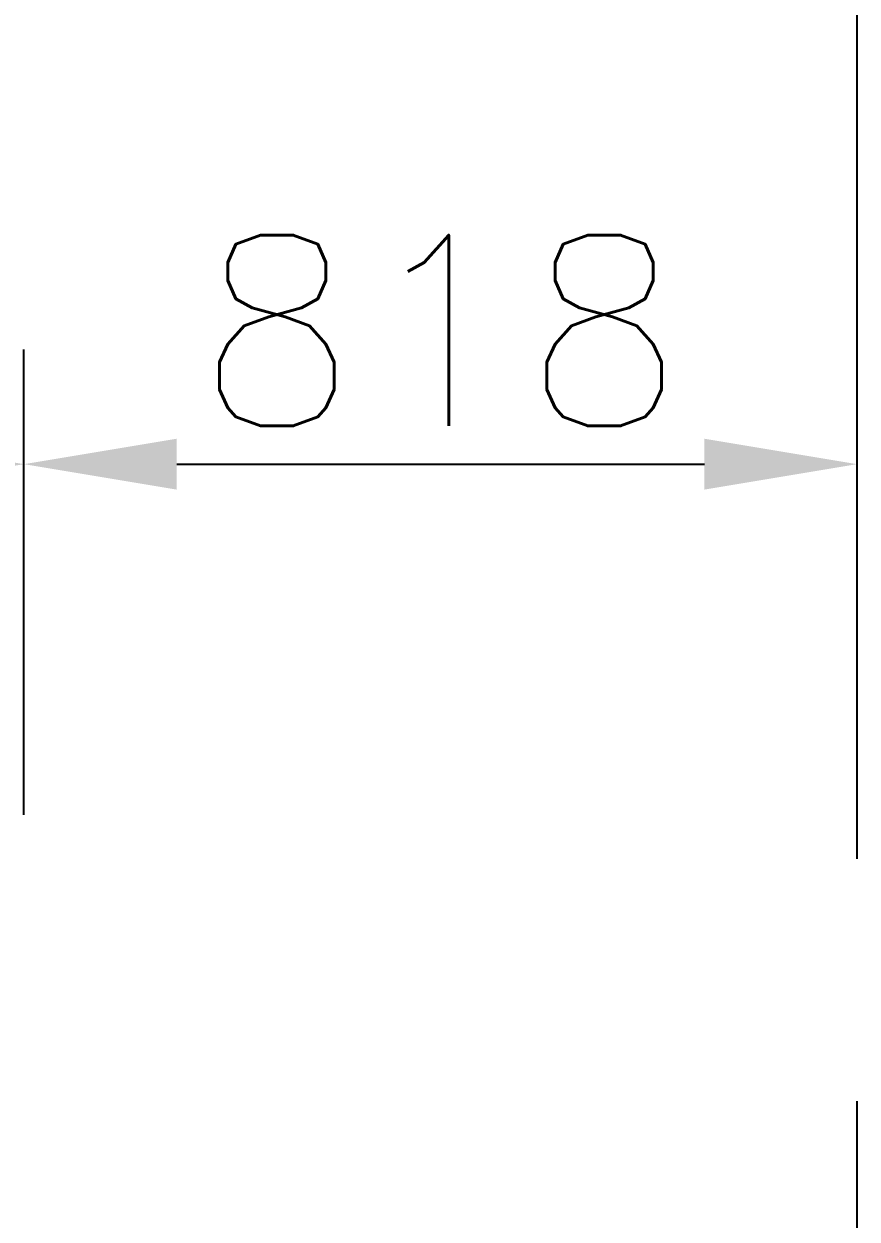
# Model space of a CAD drawing. Header units: metres. Extents: x 0 to 63075, y 0 to 44550.
# Drawn here: x 39507 to 40325, y 34949 to 36123 of the extents above; entities that cross this region are included whole.
import ezdxf

# ---------------------------------------------------------------- set-up
doc = ezdxf.new("R2010")
doc.units = ezdxf.units.M
doc.header["$LTSCALE"] = 75
doc.linetypes.add('CENTER2', pattern=[28.575, 19.05, -3.175, 3.175, -3.175])
for name, color, linetype in [('18_COTAS', 7, 'Continuous'), ('SC1', 7, 'CENTER2'), ('SDM', 7, 'Continuous')]:
    doc.layers.add(name, color=color, linetype=linetype)
doc.styles.add('ROMANS', font='ROMANS.SHX')
doc.dimstyles.new('75___1-75', dxfattribs={"dimscale": 75, "dimtxt": 2.5, "dimasz": 2, "dimexe": 1.5, "dimexo": 1, "dimgap": 0.5, "dimtad": 1, "dimdec": 0, "dimzin": 12, "dimtxsty": 'ROMANS', "dimcen": 0, "dimclrd": 256, "dimclre": 256, "dimclrt": 3, "dimazin": 3, "dimtfac": 1, "dimtdec": 0, "dimtmove": 0, "dimatfit": 0, "dimfxl": 1, "dimlwd": -1, "dimlwe": -1, "dimarcsym": 0})

# ---------------------------------------------------------------- blocks, each defined once
blk = doc.blocks.new('*D29')
at = {"layer": 'Defpoints', "color": 0, "transparency": 16777216}
for p in [(36162.3, 35690.5), (36162.3, 35271), (39506.8, 35271)]:
    blk.add_point(p, dxfattribs=at)
at = {"layer": 'SDM', "transparency": 16777216}
for p, q in [((36162.3, 35346), (36162.3, 35803)), ((39506.8, 35346), (39506.8, 35803)), ((39356.8, 35690.5), (36312.3, 35690.5))]:
    blk.add_line(p, q, dxfattribs=at)
for points in [[(36312.3, 35715.5), (36312.3, 35665.5), (36162.3, 35690.5)], [(39356.8, 35715.5), (39356.8, 35665.5), (39506.8, 35690.5)]]:
    blk.add_solid(points, dxfattribs=at)
at = {"layer": 'SDM', "color": 3, "transparency": 16777216, "insert": (37834.5, 35821.8), "char_height": 187.5, "attachment_point": 5, "style": 'ROMANS'}
blk.add_mtext('3345', dxfattribs=at)
blk = doc.blocks.new('*D30')
at = {"layer": '18_COTAS', "transparency": 16777216}
for p, q in [((39506.8, 35346), (39506.8, 35803)), ((40325, 35762.6), (40325, 35803)), ((39656.8, 35690.5), (40175, 35690.5))]:
    blk.add_line(p, q, dxfattribs=at)
for points in [[(39656.8, 35715.5), (39656.8, 35665.5), (39506.8, 35690.5)], [(40175, 35715.5), (40175, 35665.5), (40325, 35690.5)]]:
    blk.add_solid(points, dxfattribs=at)
at = {"layer": 'Defpoints', "color": 0, "transparency": 16777216}
for p in [(40325, 35690.5), (40325, 35687.6), (39506.8, 35271)]:
    blk.add_point(p, dxfattribs=at)
at = {"layer": '18_COTAS', "color": 3, "transparency": 16777216, "insert": (39915.9, 35821.8), "char_height": 187.5, "attachment_point": 5, "style": 'ROMANS'}
blk.add_mtext('818', dxfattribs=at)

msp = doc.modelspace()

# ---------------------------------------------------------------- linework, layer by layer
at = {"layer": 'SC1'}
msp.add_line((40325, 26730.4), (40325, 40358.1), dxfattribs=at)

# ---------------------------------------------------------------- dimensions: what is measured, and where the dimension line sits
at = {"layer": '18_COTAS'}
dim = msp.add_linear_dim(base=(40325, 35690.5), p1=(39506.8, 35271), p2=(40325, 35687.6), dimstyle='75___1-75', dxfattribs=at)
dim.commit()
dim.dimension.update_dxf_attribs({"geometry": '*D30', "text_midpoint": (39915.9, 35821.8)})
at = {"layer": 'SDM'}
dim = msp.add_linear_dim(base=(36162.252398, 35690.5150108), p1=(39506.752398, 35271.0316781), p2=(36162.252398, 35271.0347284), dimstyle='75___1-75', override={"dimtmove": 1}, dxfattribs=at)
dim.commit()
dim.dimension.update_dxf_attribs({"geometry": '*D29', "text_midpoint": (37834.502398, 35821.7650108)})

doc.saveas('drawing.dxf')
